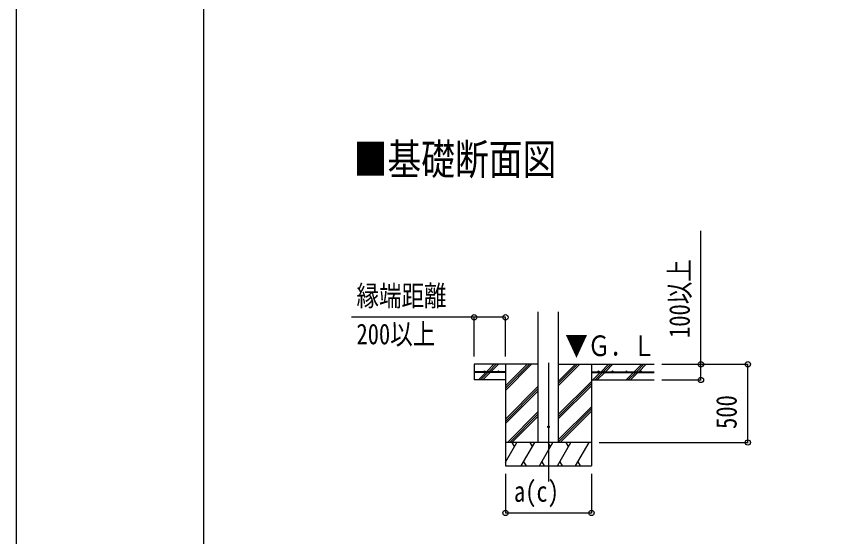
# Model space of a CAD drawing. Units: millimetres, scale not verified. Extents: x -16820 to 16820, y -11880 to 11880.
# Drawn here: x -16820 to -11649, y -5800 to -2473 of the extents above; entities that cross this region are included whole.
import ezdxf
from ezdxf.enums import TextEntityAlignment as Align

# ---------------------------------------------------------------- set-up
doc = ezdxf.new("R2010")
doc.units = ezdxf.units.MM
doc.header["$LTSCALE"] = 50
for name, color, linetype in [('0-2_USER1', 3, 'Continuous'), ('0-3_YKK_12', 2, 'Continuous'), ('0-4_YKK_13', 4, 'Continuous'), ('0-5_YKK_A1', 4, 'Continuous'), ('0-6_YKK_D', 6, 'Continuous'), ('0-7_YKK_ZWAK', 7, 'Continuous')]:
    doc.layers.add(name, color=color, linetype=linetype)
doc.styles.add('ＭＳ ゴシック', font='')
doc.styles.get('ＭＳ ゴシック').set_extended_font_data('MS Gothic')

msp = doc.modelspace()

# ---------------------------------------------------------------- linework, layer by layer
at = {"layer": '0-3_YKK_12'}
msp.add_line((-13415.92, -4687.79), (-13415.92, -5447), dxfattribs=at)
at = {"layer": '0-4_YKK_13'}
msp.add_circle((-13415.92, -5097), 5, dxfattribs=at)
at = {"layer": '0-5_YKK_A1'}
for p, q in [((-13480.92, -5197), (-13480.92, -4361.65)), ((-13350.92, -5197), (-13350.92, -4361.65)), ((-13480.92, -4697), (-13890.92, -4697)), ((-13890.92, -4697), (-13890.92, -4797)), ((-13811.96, -4744.5), (-13764.46, -4697)), ((-13797.81, -4744.5), (-13750.31, -4697)), ((-13783.67, -4744.5), (-13736.17, -4697)), ((-13690.92, -4697), (-13690.92, -5347)), ((-13690.92, -4863.88), (-13524.04, -4697)), ((-13690.92, -4849.74), (-13538.18, -4697)), ((-13690.92, -4835.6), (-13552.32, -4697)), ((-13350.92, -4832.25), (-13215.67, -4697)), ((-13350.92, -4818.11), (-13229.81, -4697)), ((-13350.92, -4803.96), (-13243.96, -4697)), ((-13350.92, -4697), (-12740.92, -4697)), ((-13140.92, -4697), (-13140.92, -5347)), ((-13079.32, -4744.5), (-13031.82, -4697)), ((-13065.18, -4744.5), (-13017.68, -4697)), ((-13051.04, -4744.5), (-13003.54, -4697)), ((-12867.19, -4744.5), (-12819.69, -4697)), ((-12853.05, -4744.5), (-12805.55, -4697)), ((-12838.91, -4744.5), (-12791.41, -4697)), ((-13690.92, -4744.5), (-13890.92, -4744.5)), ((-13690.92, -4749.5), (-13890.92, -4749.5)), ((-13863.05, -4795.6), (-13816.96, -4749.5)), ((-13850.31, -4797), (-13802.81, -4749.5)), ((-13836.17, -4797), (-13788.67, -4749.5)), ((-13690.92, -4744.5), (-13690.92, -4749.5)), ((-13140.92, -4744.5), (-12740.92, -4744.5)), ((-13140.92, -4744.5), (-13140.92, -4749.5)), ((-13140.92, -4749.5), (-12740.92, -4749.5)), ((-13131.82, -4797), (-13084.32, -4749.5)), ((-13117.68, -4797), (-13070.18, -4749.5)), ((-13103.54, -4797), (-13056.04, -4749.5)), ((-12919.69, -4797), (-12872.19, -4749.5)), ((-12905.55, -4797), (-12858.05, -4749.5)), ((-12891.41, -4797), (-12843.91, -4749.5)), ((-13690.92, -4797), (-13890.92, -4797)), ((-13350.92, -5016.09), (-13140.92, -4806.1)), ((-13140.92, -4797), (-12740.92, -4797)), ((-13690.92, -5047.73), (-13480.92, -4837.73)), ((-13690.92, -5061.87), (-13480.92, -4851.87)), ((-13350.92, -5030.24), (-13140.92, -4820.24)), ((-13350.92, -5044.38), (-13140.92, -4834.38)), ((-13690.92, -5076.01), (-13480.92, -4866.01)), ((-13678.06, -5197), (-13480.92, -4999.86)), ((-13663.92, -5197), (-13480.92, -5014)), ((-13350.92, -5178.22), (-13140.92, -4968.23)), ((-13350.92, -5192.37), (-13140.92, -4982.37)), ((-13341.41, -5197), (-13140.92, -4996.51)), ((-13649.78, -5197), (-13480.92, -5028.14)), ((-13140.92, -5197), (-13690.92, -5197)), ((-13690.92, -5322.45), (-13618.49, -5197)), ((-13633.49, -5222.98), (-13648.49, -5197)), ((-13589.62, -5347), (-13503.02, -5197)), ((-13518.02, -5222.98), (-13533.02, -5197)), ((-13474.15, -5347), (-13387.55, -5197)), ((-13402.55, -5222.98), (-13417.55, -5197)), ((-13358.68, -5347), (-13272.08, -5197)), ((-13287.08, -5222.98), (-13302.08, -5197)), ((-13243.21, -5347), (-13156.61, -5197)), ((-13186.61, -5197), (-13186.61, -5197)), ((-13574.63, -5321.02), (-13559.63, -5347)), ((-13459.16, -5321.02), (-13444.16, -5347)), ((-13343.68, -5321.02), (-13328.69, -5347)), ((-13228.22, -5321.02), (-13213.22, -5347)), ((-13690.92, -5347), (-13140.92, -5347))]:
    msp.add_line(p, q, dxfattribs=at)
for centre in [(-13825.92, -4742), (-13735.92, -4742), (-13095.92, -4742), (-13005.92, -4742), (-12915.92, -4742), (-12825.92, -4742)]:
    msp.add_circle(centre, 2.5, dxfattribs=at)
at = {"layer": '0-6_YKK_D'}
for p, q in [((-13890.92, -4647), (-13890.92, -4396)), ((-13690.92, -4647), (-13690.92, -4396)), ((-12690.92, -4697), (-12139.92, -4697)), ((-12690.92, -4697), (-12439.92, -4697)), ((-12140.92, -5197), (-12140.92, -4697)), ((-12690.92, -4797), (-12439.92, -4797)), ((-13090.92, -5197), (-12139.92, -5197)), ((-13690.92, -5397), (-13690.92, -5648)), ((-13140.92, -5397), (-13140.92, -5648)), ((-13690.92, -5647), (-13140.92, -5647))]:
    msp.add_line(p, q, dxfattribs=at)
for points in [[(-12440.92, -4797), (-12440.92, -4697), (-12440.92, -3844.2)], [(-13690.92, -4397), (-13890.92, -4397), (-14675.72, -4397)]]:
    msp.add_lwpolyline(points, dxfattribs=at)
for centre in [(-13890.92, -4397), (-13690.92, -4397), (-12440.92, -4697), (-12140.92, -4697), (-12440.92, -4797), (-12140.92, -5197), (-13690.92, -5647), (-13140.92, -5647)]:
    msp.add_circle(centre, 17, dxfattribs=at)
at = {"layer": '0-7_YKK_ZWAK'}
msp.add_line((-15619.92, -10100), (-15619.92, 11100), dxfattribs=at)
msp.add_lwpolyline([(-16820, -11880), (16820, -11880), (16820, 11880), (-16820, 11880)], close=True, dxfattribs=at)

# ---------------------------------------------------------------- texts
at = {"layer": '0-2_USER1', "style": 'ＭＳ ゴシック', "width": 0.8}
msp.add_text('■基礎断面図', height=197.9, dxfattribs=at).set_placement((-14661.53, -3545.4), align=Align.BOTTOM_LEFT)
at = {"layer": '0-5_YKK_A1', "style": 'ＭＳ ゴシック', "width": 0.8}
msp.add_text('▼Ｇ．Ｌ', height=132, dxfattribs=at).set_placement((-13308.9, -4684.2), align=Align.BOTTOM_LEFT)
at = {"layer": '0-6_YKK_D', "style": 'ＭＳ ゴシック', "width": 0.8}
for s, p in [('100以上', (-12472.92, -4529)), ('500', (-12172.92, -5110.2))]:
    msp.add_text(s, height=132, rotation=90, dxfattribs=at).set_placement(p, align=Align.BOTTOM_LEFT)
for s, p in [('縁端距離', (-14643.72, -4365)), ('200以上', (-14643.72, -4609)), ('a(c)', (-13636.72, -5615))]:
    msp.add_text(s, height=132, dxfattribs=at).set_placement(p, align=Align.BOTTOM_LEFT)

doc.saveas('drawing.dxf')
